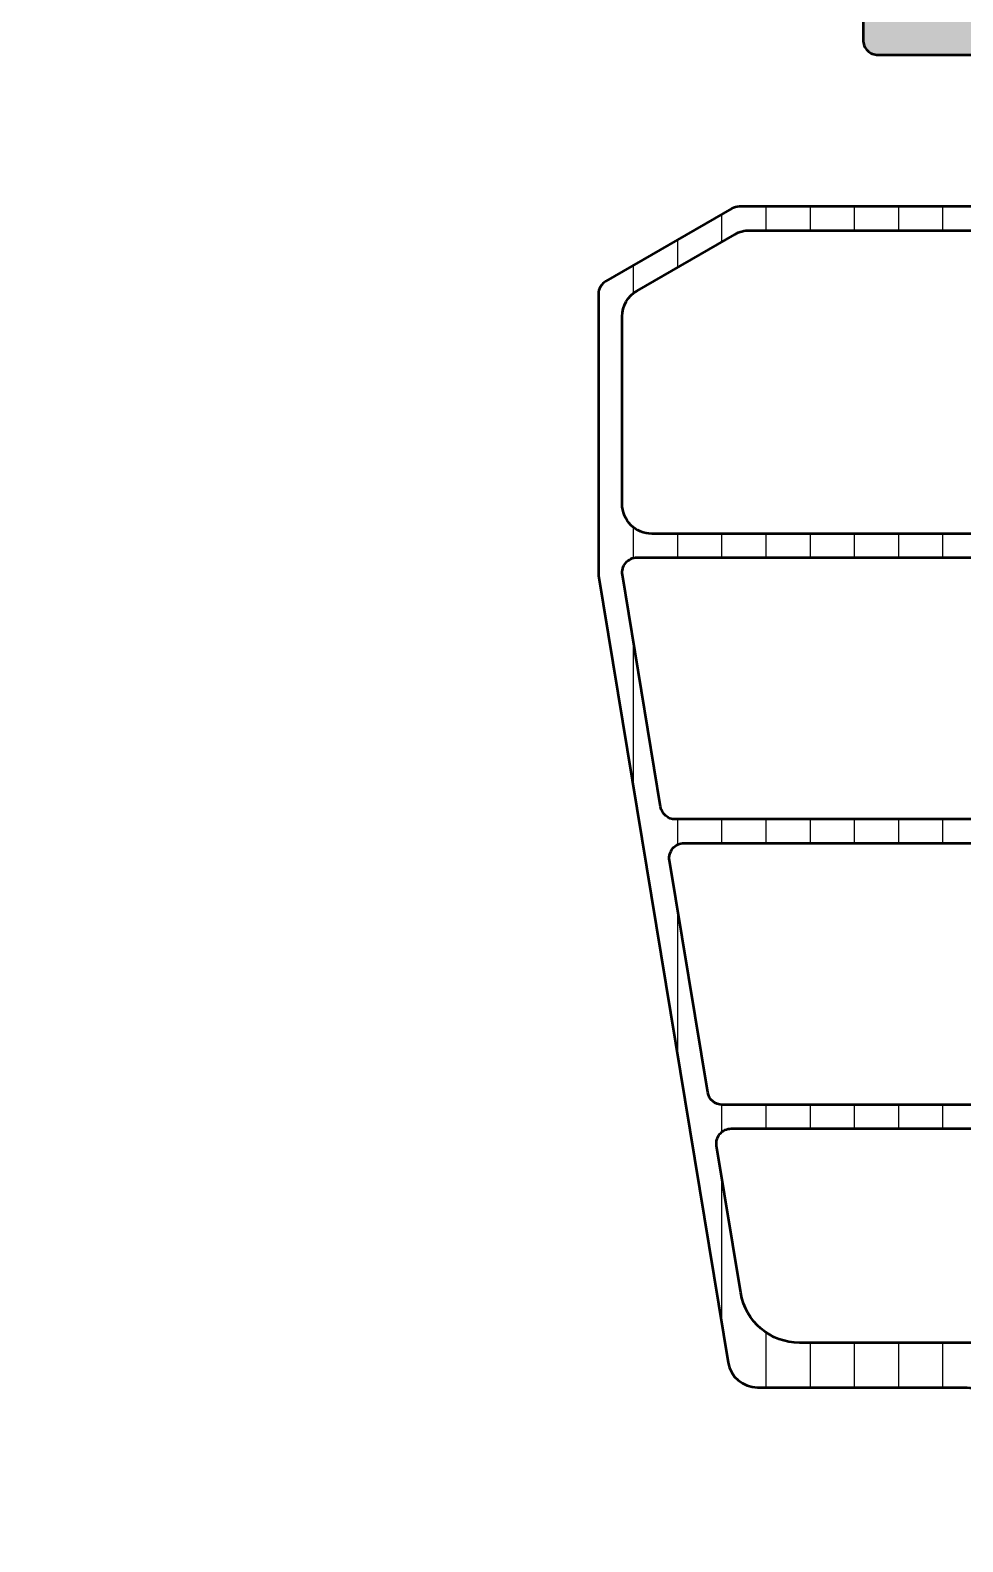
# Model space of a CAD drawing. Extents: x -50 to 15, y 0 to 92.5.
# Drawn here: x -50 to -18.7, y 10 to 60.8 of the extents above; entities that cross this region are included whole.
import ezdxf

# ---------------------------------------------------------------- set-up
doc = ezdxf.new("R2010")
doc.units = 0
for name, color, linetype, lineweight in [('0S-Alu contour', 7, 'Continuous', 50), ('0S-Alu hatch', 252, 'Continuous', 25), ('0S-Plastic contour', 254, 'Continuous', 50), ('0S-Plastic hatch', 253, 'Continuous', 25)]:
    doc.layers.add(name, color=color, linetype=linetype, lineweight=lineweight)

# ---------------------------------------------------------------- blocks, each defined once
blk = doc.blocks.new('462530__ED7B47BF_6D22_48BA_8745_56C7A79789F0_')
at = {"layer": '0S-Alu hatch'}
h = blk.add_hatch(color=256, dxfattribs=at)
edge = h.paths.add_edge_path()
edge.add_line((8.699999999999974, 72.99999999999945), (8.699999999999967, 73.49999999999945))
edge.add_line((8.699999999999967, 73.49999999999945), (7.699999999999967, 73.49999999999945))
edge.add_line((7.699999999999967, 73.49999999999945), (7.699999999999967, 74.99999999999946))
edge.add_ellipse((8.699999999999969, 74.99999999999946), major_axis=(-1.000000000000001, 0), ratio=1, start_angle=269.9999999999997, end_angle=360, ccw=False)
edge.add_line((8.699999999999974, 75.99999999999946), (12.69999999999995, 75.99999999999946))
edge.add_ellipse((12.69999999999994, 74.99999999999943), major_axis=(-1.000000000000028, 0), ratio=1, start_angle=180, end_angle=269.99999999999955, ccw=False)
edge.add_line((13.69999999999996, 74.99999999999945), (13.69999999999998, 73.49999999999943))
edge.add_line((13.69999999999998, 73.49999999999943), (12.69999999999997, 73.49999999999945))
edge.add_line((12.69999999999997, 73.49999999999945), (12.69999999999995, 72.99999999999949))
edge.add_arc((13.20000000000002, 72.9999999999995), 0.500000000000071, 180, 269.9999999999951)
edge.add_line((13.19999999999998, 72.49999999999943), (14.5000000000002, 72.49999999999945))
edge.add_arc((14.50000000000014, 72.99999999999943), 0.4999999999999858, 270.0000000000065, 360)
edge.add_line((15.00000000000013, 72.99999999999943), (15.00000000000013, 90.9999999999992))
edge.add_arc((13.49999999999928, 90.99999999999928), 1.500000000000859, 0, 89.99999999999973)
edge.add_line((13.49999999999929, 92.50000000000014), (-48.49999999999988, 92.49999999999925))
edge.add_arc((-48.49999999999987, 90.99999999999925), 1.5, 90.00000000000081, 180)
edge.add_line((-49.99999999999986, 90.99999999999926), (-49.99999999999988, 88.00000000000006))
edge.add_line((-49.99999999999988, 88.00000000000006), (-47.9999999999999, 87.99999999999959))
edge.add_arc((-48.0000000000002, 88.49999999999991), 0.5000000000003268, 270.0000000000334, 360)
edge.add_line((-47.49999999999987, 88.49999999999991), (-47.49999999999988, 89.00000000000007))
edge.add_line((-47.49999999999988, 89.00000000000007), (-48.49999999999988, 89.00000000000007))
edge.add_line((-48.49999999999988, 89.00000000000007), (-48.49999999999942, 89.99999999999972))
edge.add_ellipse((-47.4999999999992, 89.99999999999991), major_axis=(-1.000000000000213, 0), ratio=1, start_angle=270.0000000000057, end_angle=360, ccw=False)
edge.add_line((-47.49999999999931, 91.00000000000011), (-43.49999999999975, 91.00000000000006))
edge.add_ellipse((-43.49999999999984, 90.0000000000001), major_axis=(-0.9999999999999715, 0), ratio=1, start_angle=180, end_angle=269.9999999999947, ccw=False)
edge.add_line((-42.49999999999987, 90.00000000000011), (-42.49999999999988, 89.00000000000007))
edge.add_line((-42.49999999999988, 89.00000000000007), (-43.49999999999988, 89.00000000000007))
edge.add_line((-43.49999999999988, 89.00000000000007), (-43.49999999999988, 88.49999999999979))
edge.add_arc((-42.99999999999974, 88.49999999999967), 0.5000000000001421, 180, 269.9999999999846)
edge.add_line((-42.99999999999987, 87.99999999999952), (-40.19999999999969, 88.00000000000011))
edge.add_arc((-40.1999999999998, 88.50000000000013), 0.5000000000000142, 270.0000000000122, 450.0000000000122)
edge.add_line((-40.1999999999999, 89.00000000000014), (-40.4999999999999, 88.99999999999966))
edge.add_ellipse((-40.49999999999967, 89.49999999999986), major_axis=(-0.5000000000002132, 0), ratio=1, start_angle=0, end_angle=89.99999999997402, ccw=False)
edge.add_line((-40.99999999999988, 89.49999999999986), (-40.99999999999988, 89.99999999999969))
edge.add_ellipse((-40.49999999999968, 89.9999999999994), major_axis=(-0.500000000000199, 0), ratio=1, start_angle=269.99999999997067, end_angle=360, ccw=False)
edge.add_line((-40.49999999999942, 90.49999999999959), (-21.19999999999973, 90.50000000000014))
edge.add_ellipse((-21.20000000000001, 89.99999999999982), major_axis=(-0.5000000000003268, 0), ratio=1, start_angle=180, end_angle=269.99999999996703, ccw=False)
edge.add_line((-20.69999999999969, 89.99999999999984), (-20.6999999999997, 89.49999999999957))
edge.add_ellipse((-21.19999999999953, 89.49999999999989), major_axis=(-0.4999999999998331, 0), ratio=1, start_angle=89.9999999999772, end_angle=180, ccw=False)
edge.add_line((-21.19999999999973, 89.00000000000006), (-21.49999999999939, 89.00000000000016))
edge.add_arc((-21.49999999999941, 88.50000000000013), 0.5000000000000142, 89.99999999999756, 180)
edge.add_line((-21.99999999999943, 88.50000000000013), (-21.99999999999988, 84.00000000000009))
edge.add_arc((-21.49999999999979, 84.00000000000016), 0.5000000000000853, 180, 270.0000000000049)
edge.add_line((-21.49999999999975, 83.50000000000006), (-20.6999999999997, 83.50000000000006))
edge.add_arc((-20.69999999999946, 83.99999999999982), 0.4999999999997727, 269.9999999999727, 360)
edge.add_line((-20.19999999999969, 83.99999999999982), (-20.1999999999997, 86.00000000000006))
edge.add_ellipse((-19.69999999999969, 86.00000000000006), major_axis=(-0.5000000000000036, 0), ratio=1, start_angle=270, end_angle=360, ccw=False)
edge.add_line((-19.69999999999969, 86.50000000000007), (-19.19999999999969, 86.50000000000007))
edge.add_arc((-19.19999999999979, 87.00000000000016), 0.5000000000000853, 270.0000000000106, 360)
edge.add_line((-18.6999999999997, 87.00000000000016), (-18.6999999999997, 90.00000000000018))
edge.add_ellipse((-18.19999999999978, 90.00000000000009), major_axis=(-0.4999999999999112, 0), ratio=1, start_angle=269.9999999999902, end_angle=360, ccw=False)
edge.add_line((-18.1999999999997, 90.5), (-14.69999999999965, 90.50000000000014))
edge.add_ellipse((-14.69999999999966, 89.00000000000018), major_axis=(-1.499999999999957, 0), ratio=1, start_angle=180, end_angle=269.99999999999955, ccw=False)
edge.add_line((-13.1999999999997, 89.00000000000018), (-13.1999999999997, 84.19999999999987))
edge.add_ellipse((-13.69999999999974, 84.19999999999985), major_axis=(-0.5000000000000444, 0), ratio=1, start_angle=90.00000000000591, end_angle=180, ccw=False)
edge.add_line((-13.69999999999969, 83.6999999999998), (-16.20000000000041, 83.6999999999998))
edge.add_arc((-16.20000000000014, 83.19999999999993), 0.4999999999998864, 90.00000000003176, 180)
edge.add_line((-16.70000000000002, 83.19999999999993), (-16.70000000000014, 82.7071067811868))
edge.add_arc((-16.20000000000013, 82.70710678118662), 0.5000000000000071, 180, 224.9999999999971)
edge.add_line((-16.55355339059343, 82.35355339059338), (-16.19999999999971, 81.99999999999962))
edge.add_line((-16.19999999999971, 81.99999999999962), (-15.70000000000015, 81.9999999999996))
edge.add_line((-15.70000000000015, 81.9999999999996), (-15.70000000000015, 82.69999999999972))
edge.add_line((-15.70000000000015, 82.69999999999972), (-13.69999999999967, 82.69999999999972))
edge.add_ellipse((-13.69999999999963, 82.19999999999965), major_axis=(-0.5000000000000853, 0), ratio=1, start_angle=180, end_angle=270.00000000000364, ccw=False)
edge.add_line((-13.19999999999955, 82.19999999999965), (-13.1999999999997, 66.79999999999987))
edge.add_ellipse((-13.6999999999997, 66.79999999999978), major_axis=(-0.5000000000000054, 0), ratio=1, start_angle=90.00000000000313, end_angle=180, ccw=False)
edge.add_line((-13.69999999999967, 66.29999999999978), (-15.70000000000015, 66.2999999999998))
edge.add_line((-15.70000000000015, 66.2999999999998), (-15.70000000000015, 66.9999999999999))
edge.add_line((-15.70000000000015, 66.9999999999999), (-16.19999999999955, 66.9999999999999))
edge.add_line((-16.19999999999955, 66.9999999999999), (-16.55355339059257, 66.6312225159094))
edge.add_arc((-16.19999999999859, 66.27766912531465), 0.5000000000015516, 134.9999999999372, 180)
edge.add_line((-16.70000000000015, 66.27766912531465), (-16.70000000000015, 65.79999999999974))
edge.add_arc((-16.20000000000001, 65.79999999999987), 0.500000000000135, 180, 269.9999999999846)
edge.add_line((-16.20000000000014, 65.29999999999971), (-13.69999999999967, 65.29999999999971))
edge.add_ellipse((-13.69999999999971, 64.79999999999971), major_axis=(-0.5, 0), ratio=1, start_angle=180, end_angle=269.99999999999613, ccw=False)
edge.add_line((-13.19999999999971, 64.79999999999971), (-13.1999999999997, 62.50000000000032))
edge.add_ellipse((-13.69999999999968, 62.50000000000033), major_axis=(-0.4999999999999876, 0), ratio=1, start_angle=90.00000000000512, end_angle=180, ccw=False)
edge.add_line((-13.69999999999964, 62.00000000000034), (-18.19999999999972, 62))
edge.add_line((-18.19999999999972, 62), (-18.69999999999976, 62.50000000000004))
edge.add_line((-18.69999999999976, 62.50000000000004), (-19.6999999999997, 62.50000000000004))
edge.add_ellipse((-19.6999999999997, 63.00000000000004), major_axis=(-0.4999999999999929, 0), ratio=1, start_angle=0, end_angle=90.0000000000004, ccw=False)
edge.add_line((-20.1999999999997, 63.00000000000004), (-20.19999999999969, 64.99999999999959))
edge.add_arc((-20.69999999999989, 64.99999999999987), 0.5000000000001918, 0, 89.99999999998005)
edge.add_line((-20.69999999999971, 65.50000000000006), (-21.49999999999941, 65.50000000000014))
edge.add_arc((-21.49999999999971, 64.99999999999996), 0.5000000000001706, 89.9999999999654, 180)
edge.add_line((-21.99999999999988, 64.99999999999996), (-21.99999999999988, 60.50000000000013))
edge.add_arc((-21.49999999999988, 60.50000000000013), 0.5, 180, 270.0000000000017)
edge.add_line((-21.49999999999987, 60.00000000000013), (-17.99999999999988, 60.00000000000025))
edge.add_ellipse((-18.07883644654296, 59.7324794080071), major_axis=(-0.2788950563274717, 0), ratio=1, start_angle=178.8354106259059, end_angle=253.58012358050252, ccw=False)
edge.add_line((-17.79999899999988, 59.72681100000875), (-17.79999899999988, 59.27321700000875))
edge.add_ellipse((-18.07886709564304, 59.26755634053169), major_axis=(-0.2789255417371436, 0), ratio=1, start_angle=106.4245945553528, end_angle=181.1628700728881, ccw=False)
edge.add_line((-17.99999999999988, 59.00001300000876), (-17.99999999999988, 57.12000200000026))
edge.add_arc((-17.69999999999987, 57.12000200000026), 0.3000000000000043, 180, 270.0000000000013)
edge.add_line((-17.69999999999987, 56.82000200000025), (-16.72002568095709, 56.82000200000024))
edge.add_arc((-16.72002568095711, 57.12000200000024), 0.3000000000000114, 270.0000000000027, 360)
edge.add_line((-16.42002568095709, 57.12000200000024), (-16.42002568095709, 59.88000000000024))
edge.add_ellipse((-16.30002568095707, 59.88000000000023), major_axis=(-0.1200000000000187, 0), ratio=1, start_angle=270.0000000000102, end_angle=360, ccw=False)
edge.add_line((-16.3000256809571, 60.00000000000024), (-11.99999999999985, 60.00000000000011))
edge.add_ellipse((-11.99999999999973, 59.50000000000025), major_axis=(-0.499999999999865, 0), ratio=1, start_angle=180, end_angle=270.00000000001364, ccw=False)
edge.add_line((-11.49999999999986, 59.50000000000024), (-11.49999999999986, 58.80000000000014))
edge.add_line((-11.49999999999986, 58.80000000000014), (-12.88149545762176, 56.40717967697314))
edge.add_arc((-12.76188021535119, 56.33811978464874), 0.1381197846483484, 149.9999999998907, 273.7233749421669)
edge.add_arc((-13.07760790739072, 61.18973758213731), 5.000000000000063, 273.7233749421716, 305.6276587366736)
edge.add_ellipse((-8.999999999999892, 55.50000000000081), major_axis=(-1.999999999999417, 0), ratio=1, start_angle=234.3723412633264, end_angle=305.62765873667286, ccw=False)
edge.add_arc((-4.92239209260915, 61.18973758213721), 4.999999999999933, 234.3723412633268, 266.2766250578321)
edge.add_arc((-5.238119784648354, 56.33811978464887), 0.1381197846484526, 266.2766250578356, 389.9999999999694)
edge.add_line((-5.118504542377522, 56.40717967697303), (-6.499999999999864, 58.80000000000016))
edge.add_line((-6.499999999999864, 58.80000000000016), (-6.499999999999864, 59.50000000000027))
edge.add_ellipse((-5.999999999999919, 59.5000000000002), major_axis=(-0.4999999999999459, 0), ratio=1, start_angle=269.999999999993, end_angle=360, ccw=False)
edge.add_line((-5.999999999999857, 60.00000000000014), (-1.699974319042524, 60.00000000000013))
edge.add_ellipse((-1.699974319042516, 59.88000000000025), major_axis=(-0.1199999999998766, 0), ratio=1, start_angle=180, end_angle=270.0000000000042, ccw=False)
edge.add_line((-1.579974319042641, 59.88000000000025), (-1.579974319042641, 57.12000200000024))
edge.add_arc((-1.279974319042636, 57.12000200000026), 0.3000000000000114, 180, 270)
edge.add_line((-1.279974319042636, 56.82000200000024), (-0.2999999999998621, 56.82000200000024))
edge.add_arc((-0.2999999999998692, 57.12000200000024), 0.3000000000000043, 270.0000000000013, 360)
edge.add_line((1.35e-13, 57.12000200000024), (1.35e-13, 59.00001300000877))
edge.add_ellipse((0.078867095643319, 59.2675563405317), major_axis=(-0.2789255417371554, 0), ratio=1, start_angle=-1.1628700728853119, end_angle=73.57540544464217, ccw=False)
edge.add_line((-0.2000009999998582, 59.27321700000875), (-0.2000009999998724, 59.72681100000876))
edge.add_ellipse((0.078836446543172, 59.73247940800712), major_axis=(-0.2788950563274311, 0), ratio=1, start_angle=-73.58012358050792, end_angle=1.1645893740940778, ccw=False)
edge.add_line((1.279e-13, 60.00000000000024), (1.492e-13, 75.49999999999943))
edge.add_ellipse((0.5000000000001594, 75.49999999999943), major_axis=(-0.5000000000000102, 0), ratio=1, start_angle=269.99999999999955, end_angle=360, ccw=False)
edge.add_line((0.5000000000001635, 75.99999999999945), (5.900000000000275, 75.99999999999946))
edge.add_ellipse((5.900000000000138, 75.49999999999935), major_axis=(-0.5000000000001137, 0), ratio=1, start_angle=180, end_angle=269.99999999998425, ccw=False)
edge.add_line((6.400000000000254, 75.49999999999935), (6.399999999999764, 72.99999999999943))
edge.add_arc((6.899999999999778, 72.99999999999946), 0.5000000000000142, 180, 270.0000000000049)
edge.add_line((6.89999999999982, 72.49999999999945), (8.199999999999982, 72.49999999999943))
edge.add_arc((8.199999999999967, 72.99999999999943), 0.5, 270.0000000000017, 360)
edge = h.paths.add_edge_path()
edge.add_line((7.700000000000315, 78.19999999999928), (-1.199999999999675, 78.19999999999938))
edge.add_arc((-1.19999999999969, 77.19999999999936), 1, 89.9999999999992, 180)
edge.add_line((-2.19999999999969, 77.19999999999936), (-2.200000000001473, 62.5000000000003))
edge.add_ellipse((-2.70000000000148, 62.50000000000037), major_axis=(-0.5000000000000071, 0), ratio=1, start_angle=89.9999999999992, end_angle=180, ccw=False)
edge.add_line((-2.700000000001487, 62.00000000000036), (-10.49999999999971, 62.00000000000035))
edge.add_ellipse((-10.49999999999971, 62.50000000000027), major_axis=(-0.4999999999999077, 0), ratio=1, start_angle=0, end_angle=90, ccw=False)
edge.add_line((-10.99999999999962, 62.50000000000027), (-10.99999999999962, 89.79999999999986))
edge.add_ellipse((-10.49999999999962, 89.79999999999973), major_axis=(-0.5, 0), ratio=1, start_angle=270, end_angle=360, ccw=False)
edge.add_line((-10.49999999999962, 90.29999999999971), (7.700000000000343, 90.29999999999929))
edge.add_ellipse((7.700000000000287, 89.79999999999924), major_axis=(-0.5000000000000498, 0), ratio=1, start_angle=180, end_angle=269.9999999999935, ccw=False)
edge.add_line((8.200000000000337, 89.79999999999924), (8.200000000000315, 78.69999999999926))
edge.add_ellipse((7.700000000000322, 78.69999999999926), major_axis=(-0.5, 0), ratio=1, start_angle=89.9999999999992, end_angle=180, ccw=False)
at = {"layer": '0S-Alu contour', "color": 7}
for points in [[(13.49999999999929, 92.50000000000014), (-48.49999999999988, 92.49999999999925)], [(-49.99999999999986, 90.99999999999926), (-49.99999999999988, 88.00000000000006), (-47.9999999999999, 87.99999999999959)], [(-47.49999999999931, 91.00000000000011), (-43.49999999999975, 91.00000000000006)], [(15.00000000000013, 72.99999999999943), (15.00000000000013, 90.9999999999992)], [(-40.49999999999942, 90.49999999999959), (-21.19999999999973, 90.50000000000014)], [(-18.1999999999997, 90.5), (-14.69999999999965, 90.50000000000014)], [(-47.49999999999987, 88.49999999999991), (-47.49999999999988, 89.00000000000007), (-48.49999999999988, 89.00000000000007), (-48.49999999999942, 89.99999999999972)], [(-42.49999999999987, 90.00000000000011), (-42.49999999999988, 89.00000000000007), (-43.49999999999988, 89.00000000000007), (-43.49999999999988, 88.49999999999979)], [(-40.99999999999988, 89.49999999999986), (-40.99999999999988, 89.99999999999969)], [(-20.69999999999969, 89.99999999999984), (-20.6999999999997, 89.49999999999957)], [(-18.6999999999997, 87.00000000000016), (-18.6999999999997, 90.00000000000018)], [(-10.49999999999962, 90.29999999999971), (7.700000000000343, 90.29999999999929)], [(-10.99999999999962, 62.50000000000027), (-10.99999999999962, 89.79999999999986)], [(8.200000000000337, 89.79999999999924), (8.200000000000315, 78.69999999999926)], [(-40.1999999999999, 89.00000000000014), (-40.4999999999999, 88.99999999999966)], [(-21.19999999999973, 89.00000000000006), (-21.49999999999939, 89.00000000000016)], [(-13.1999999999997, 89.00000000000018), (-13.1999999999997, 84.19999999999987)], [(-21.99999999999943, 88.50000000000013), (-21.99999999999988, 84.00000000000009)], [(-42.99999999999987, 87.99999999999952), (-40.19999999999969, 88.00000000000011)], [(-19.69999999999969, 86.50000000000007), (-19.19999999999969, 86.50000000000007)], [(-20.19999999999969, 83.99999999999982), (-20.1999999999997, 86.00000000000006)], [(-21.49999999999975, 83.50000000000006), (-20.6999999999997, 83.50000000000006)], [(-13.69999999999969, 83.6999999999998), (-16.20000000000041, 83.6999999999998)], [(-16.70000000000002, 83.19999999999993), (-16.70000000000014, 82.7071067811868)], [(-16.55355339059343, 82.35355339059338), (-16.19999999999971, 81.99999999999962), (-15.70000000000015, 81.9999999999996), (-15.70000000000015, 82.69999999999972), (-13.69999999999967, 82.69999999999972)], [(-13.19999999999955, 82.19999999999965), (-13.1999999999997, 66.79999999999987)], [(7.700000000000315, 78.19999999999928), (-1.199999999999675, 78.19999999999938)], [(-2.19999999999969, 77.19999999999936), (-2.200000000001473, 62.5000000000003)], [(0.5000000000001635, 75.99999999999945), (5.900000000000275, 75.99999999999946)], [(8.699999999999974, 75.99999999999946), (12.69999999999995, 75.99999999999946)], [(1.279e-13, 60.00000000000024), (1.492e-13, 75.49999999999943)], [(6.400000000000254, 75.49999999999935), (6.399999999999764, 72.99999999999943)], [(8.699999999999974, 72.99999999999945), (8.699999999999967, 73.49999999999945), (7.699999999999967, 73.49999999999945), (7.699999999999967, 74.99999999999946)], [(13.69999999999996, 74.99999999999945), (13.69999999999998, 73.49999999999943), (12.69999999999997, 73.49999999999945), (12.69999999999995, 72.99999999999949)], [(6.89999999999982, 72.49999999999945), (8.199999999999982, 72.49999999999943)], [(13.19999999999998, 72.49999999999943), (14.5000000000002, 72.49999999999945)], [(-13.69999999999967, 66.29999999999978), (-15.70000000000015, 66.2999999999998), (-15.70000000000015, 66.9999999999999), (-16.19999999999955, 66.9999999999999), (-16.55355339059257, 66.6312225159094)], [(-16.70000000000015, 66.27766912531465), (-16.70000000000015, 65.79999999999974)], [(-20.69999999999971, 65.50000000000006), (-21.49999999999941, 65.50000000000014)], [(-16.20000000000014, 65.29999999999971), (-13.69999999999967, 65.29999999999971)], [(-21.99999999999988, 64.99999999999996), (-21.99999999999988, 60.50000000000013)], [(-20.1999999999997, 63.00000000000004), (-20.19999999999969, 64.99999999999959)], [(-13.19999999999971, 64.79999999999971), (-13.1999999999997, 62.50000000000032)], [(-13.69999999999964, 62.00000000000034), (-18.19999999999972, 62), (-18.69999999999976, 62.50000000000004), (-19.6999999999997, 62.50000000000004)], [(-2.700000000001487, 62.00000000000036), (-10.49999999999971, 62.00000000000035)], [(-21.49999999999987, 60.00000000000013), (-17.99999999999988, 60.00000000000025)], [(-16.3000256809571, 60.00000000000024), (-11.99999999999985, 60.00000000000011)], [(-5.999999999999857, 60.00000000000014), (-1.699974319042524, 60.00000000000013)], [(-17.79999899999988, 59.72681100000875), (-17.79999899999988, 59.27321700000875)], [(-16.42002568095709, 57.12000200000024), (-16.42002568095709, 59.88000000000024)], [(-11.49999999999986, 59.50000000000024), (-11.49999999999986, 58.80000000000014), (-12.88149545762176, 56.40717967697314)], [(-5.118504542377522, 56.40717967697303), (-6.499999999999864, 58.80000000000016), (-6.499999999999864, 59.50000000000027)], [(-1.579974319042641, 59.88000000000025), (-1.579974319042641, 57.12000200000024)], [(-0.2000009999998582, 59.27321700000875), (-0.2000009999998724, 59.72681100000876)], [(-17.99999999999988, 59.00001300000876), (-17.99999999999988, 57.12000200000026)], [(1.35e-13, 57.12000200000024), (1.35e-13, 59.00001300000877)], [(-17.69999999999987, 56.82000200000025), (-16.72002568095709, 56.82000200000024)], [(-1.279974319042636, 56.82000200000024), (-0.2999999999998621, 56.82000200000024)]]:
    blk.add_lwpolyline(points, dxfattribs=at)
for centre, radius, start, end in [((-48.49999999999987, 90.99999999999925), 1.5, 90.00000000000081, 180), ((13.49999999999928, 90.99999999999928), 1.500000000000859, 0, 89.99999999999973), ((-40.1999999999998, 88.50000000000013), 0.5000000000000142, 270.0000000000122, 90.0000000000122), ((-21.49999999999941, 88.50000000000013), 0.5000000000000142, 89.99999999999756, 180), ((-48.0000000000002, 88.49999999999991), 0.5000000000003268, 270.0000000000334, 0), ((-42.99999999999974, 88.49999999999967), 0.5000000000001421, 180, 269.9999999999846), ((-19.19999999999979, 87.00000000000016), 0.5000000000000853, 270.0000000000106, 0), ((-21.49999999999979, 84.00000000000016), 0.5000000000000853, 180, 270.0000000000049), ((-20.69999999999946, 83.99999999999982), 0.4999999999997727, 269.9999999999727, 0), ((-16.20000000000014, 83.19999999999993), 0.4999999999998864, 90.00000000003176, 180), ((-16.20000000000013, 82.70710678118662), 0.5000000000000071, 180, 224.9999999999971), ((-1.19999999999969, 77.19999999999936), 1, 89.9999999999992, 180), ((6.899999999999778, 72.99999999999946), 0.5000000000000142, 180, 270.0000000000049), ((8.199999999999967, 72.99999999999943), 0.5, 270.0000000000017, 0), ((13.20000000000002, 72.9999999999995), 0.500000000000071, 180, 269.9999999999951), ((14.50000000000014, 72.99999999999943), 0.4999999999999858, 270.0000000000065, 0), ((-16.19999999999859, 66.27766912531465), 0.5000000000015516, 134.9999999999372, 180), ((-16.20000000000001, 65.79999999999987), 0.500000000000135, 180, 269.9999999999846), ((-21.49999999999971, 64.99999999999996), 0.5000000000001706, 89.9999999999654, 180), ((-20.69999999999989, 64.99999999999987), 0.5000000000001918, 0, 89.99999999998005), ((-21.49999999999988, 60.50000000000013), 0.5, 180, 270.0000000000017), ((-17.69999999999987, 57.12000200000026), 0.3000000000000043, 180, 270.0000000000013), ((-16.72002568095711, 57.12000200000024), 0.3000000000000114, 270.0000000000027, 0), ((-13.07760790739072, 61.18973758213731), 5.000000000000063, 273.7233749421716, 305.6276587366736), ((-4.92239209260915, 61.18973758213721), 4.999999999999933, 234.3723412633268, 266.2766250578321), ((-1.279974319042636, 57.12000200000026), 0.3000000000000114, 180, 270), ((-0.2999999999998692, 57.12000200000024), 0.3000000000000043, 270.0000000000013, 0), ((-12.76188021535119, 56.33811978464874), 0.1381197846483484, 149.9999999998907, 273.7233749421669), ((-5.238119784648354, 56.33811978464887), 0.1381197846484526, 266.2766250578356, 29.99999999996946)]:
    blk.add_arc(centre, radius, start, end, dxfattribs=at)
at = {"layer": '0S-Alu contour', "color": 7, "extrusion": (0, 0, -1)}
for centre, radius, start, end in [((47.4999999999992, 89.99999999999991), 1.000000000000213, 0, 89.99999999999429), ((43.49999999999984, 90.0000000000001), 0.9999999999999715, 90.00000000000529, 180), ((40.49999999999968, 89.9999999999994), 0.500000000000199, 0, 90.00000000002932), ((21.20000000000001, 89.99999999999982), 0.5000000000003268, 90.00000000003295, 180), ((18.19999999999978, 90.00000000000009), 0.4999999999999112, 0, 90.00000000000978), ((14.69999999999966, 89.00000000000018), 1.499999999999957, 90.00000000000047, 180), ((10.49999999999962, 89.79999999999973), 0.5, 0, 90), ((-7.700000000000287, 89.79999999999924), 0.5000000000000498, 90.00000000000651, 180), ((40.49999999999967, 89.49999999999986), 0.5000000000002132, 270.000000000026, 0), ((21.19999999999953, 89.49999999999989), 0.4999999999998331, 180, 270.0000000000228), ((19.69999999999969, 86.00000000000006), 0.5000000000000036, 0, 90), ((13.69999999999974, 84.19999999999985), 0.5000000000000444, 180, 269.9999999999941), ((13.69999999999963, 82.19999999999965), 0.5000000000000853, 89.99999999999633, 180), ((-7.700000000000322, 78.69999999999926), 0.5, 180, 270.0000000000008), ((-0.5000000000001594, 75.49999999999943), 0.5000000000000102, 0, 90.00000000000045), ((-5.900000000000138, 75.49999999999935), 0.5000000000001137, 90.00000000001575, 180), ((-8.699999999999969, 74.99999999999946), 1.000000000000001, 0, 90.0000000000003), ((-12.69999999999994, 74.99999999999943), 1.000000000000028, 90.00000000000048, 180), ((13.6999999999997, 66.79999999999978), 0.5000000000000054, 180, 269.9999999999969), ((13.69999999999971, 64.79999999999971), 0.5, 90.0000000000039, 180), ((19.6999999999997, 63.00000000000004), 0.4999999999999929, 269.9999999999996, 0), ((13.69999999999968, 62.50000000000033), 0.4999999999999876, 180, 269.9999999999949), ((10.49999999999971, 62.50000000000027), 0.4999999999999077, 270, 0), ((2.70000000000148, 62.50000000000037), 0.5000000000000071, 180, 270.0000000000008), ((18.07883644654296, 59.7324794080071), 0.2788950563274717, 106.4198764194975, 181.1645893740941), ((16.30002568095707, 59.88000000000023), 0.1200000000000188, 0, 89.99999999998983), ((11.99999999999973, 59.50000000000025), 0.499999999999865, 89.99999999998634, 180), ((5.999999999999919, 59.5000000000002), 0.4999999999999459, 0, 90.000000000007), ((1.699974319042516, 59.88000000000025), 0.1199999999998766, 89.99999999999577, 180), ((-0.078836446543172, 59.73247940800712), 0.2788950563274311, 358.8354106259059, 73.58012358050792), ((18.07886709564304, 59.26755634053169), 0.2789255417371436, 178.8371299271119, 253.5754054446472), ((-0.078867095643319, 59.2675563405317), 0.2789255417371554, 286.4245945553579, 1.162870072885284), ((8.999999999999892, 55.50000000000081), 1.999999999999417, 54.37234126332715, 125.6276587366736)]:
    blk.add_arc(centre, radius, start, end, dxfattribs=at)
blk = doc.blocks.new('284663__A05B389F_7696_44B2_9017_1F23F177BD7A___A70B73C1_8EAF_4BF3_84F8_CD758D2BFFC4_')
at = {"layer": '0S-Plastic hatch'}
h = blk.add_hatch(dxfattribs=at)
h.set_pattern_fill('ANSI31', color=256, scale=0.4680000000000001, angle=45, style=0)
h.set_pattern_definition([(90, (0, 0), (-1.4859, 0), [])])
edge = h.paths.add_edge_path()
edge.add_line((-18.30000000000016, 54.89999999999992), (-26.16602540378466, 54.89999999999991))
edge.add_arc((-26.166025403785, 54.40000000000011), 0.4999999999997869, 89.99999999996092, 119.9999999999614)
edge.add_line((-26.4160254037846, 54.83301270189232), (-30.64999999999999, 52.38852632902506))
edge.add_arc((-30.40000000000001, 51.95551362713281), 0.5000000000000119, 119.9999999999964, 180)
edge.add_line((-30.90000000000002, 51.95551362713281), (-30.90000000000002, 42.50000000000006))
edge.add_line((-30.90000000000002, 42.50000000000006), (-26.53802629928934, 16.03735954902173))
edge.add_arc((-25.55134089668851, 16.19999999999989), 0.9999999999999674, 189.3601908019133, 270.0000000000022)
edge.add_line((-25.55134089668847, 15.19999999999992), (-18.49999999999996, 15.19999999999952))
edge.add_ellipse((-18.49999999999999, 14.69999999999952), major_axis=(-0.5, 0), ratio=1, start_angle=180, end_angle=269.99999999999676, ccw=False)
edge.add_line((-17.99999999999999, 14.69999999999952), (-18.00000000000034, 13.70999432108407))
edge.add_arc((-17.50000267890922, 13.7099943210839), 0.4999973210911151, 180, 270.0003069820262)
edge.add_line((-17.50000000000003, 13.20999699999996), (-16.68966866666669, 13.20999699999996))
edge.add_ellipse((-16.68966866666669, 12.90999699999996), major_axis=(-0.2999999999999954, 0), ratio=1, start_angle=180, end_angle=270.00000000000136, ccw=False)
edge.add_line((-16.38966866666669, 12.90999699999996), (-16.39000061706371, 10.50999861706364))
edge.add_arc((-15.8900046396251, 10.50999597743857), 0.4999959774455833, 179.9996975182267, 270.0003024811859)
edge.add_line((-15.89000200000002, 10.00999999999996), (-12.41346050190056, 10.00999999999996))
edge.add_arc((-12.5557711508919, 10.99981807472281), 0.9999960709244723, 278.181608051899, 392.7270160998403)
edge.add_line((-11.71451850190055, 11.54045299999995), (-13.03303535120482, 13.82419148666038))
edge.add_ellipse((-12.60002263447439, 14.07419146095995), major_axis=(-0.5000000000000493, 0), ratio=1, start_angle=-0.005743823234126921, end_angle=29.999996599342808, ccw=False)
edge.add_line((-13.10002263196199, 14.0742415852734), (-13.0999813999081, 14.48553952193782))
edge.add_arc((-14.09998139493244, 14.48563977055342), 1.000000000049231, 359.9942561774004, 392.8769623310676)
edge.add_ellipse((-9.903592305206752, 17.19801278285536), major_axis=(-3.99666376192562, 0), ratio=1, start_angle=0, end_angle=32.87696233020711, ccw=False)
edge.add_line((-13.90025606713237, 17.19801278285534), (-13.9002560671323, 22.1024347076959))
edge.add_arc((-13.90025606713235, 22.6024347076959), 0.5, 270.0000000000065, 450.0000000000065)
edge.add_line((-13.90025606713241, 23.1024347076959), (-13.90025606713214, 34.02662736775299))
edge.add_arc((-13.90025606713235, 34.52662736775299), 0.5, 270.0000000000244, 450.0000000000244)
edge.add_line((-13.90025606713257, 35.02662736775299), (-13.90025606713199, 46.41843500766706))
edge.add_arc((-13.90025606713235, 46.91843500766706), 0.5, 270.0000000000423, 450.0000000000423)
edge.add_line((-13.90025606713273, 47.41843500766706), (-13.9002560671319, 52.70159370580744))
edge.add_ellipse((-9.903592306233213, 52.70159368955901), major_axis=(-3.996663760898689, 0), ratio=1, start_angle=327.1289949727639, end_angle=360, ccw=False)
edge.add_arc((-14.10026340410501, 55.41353035382055), 1.000000003522369, 327.1289961339606, 359.9988257753346)
edge.add_line((-13.10026340079265, 55.41350985973391), (-13.10025093800125, 55.92406174070546))
edge.add_ellipse((-12.60025275569301, 55.92540995734356), major_axis=(-0.4999999999996466, 0), ratio=1, start_angle=-29.999996599350084, end_angle=0.15449443367919002, ccw=False)
edge.add_line((-13.03326547242306, 56.17540993164298), (-11.71451850190055, 58.45954699999993))
edge.add_arc((-12.55577115089191, 59.00018192527708), 0.9999960709244783, 327.2729839001598, 441.818391948101)
edge.add_line((-12.41346050190056, 59.98999999999994), (-15.89000199999998, 59.98999999999995))
edge.add_arc((-15.89000463962506, 59.49000402256129), 0.4999959774456188, 89.99969751881291, 180.0003024817733)
edge.add_line((-16.39000061706371, 59.4900013829311), (-16.3896686666667, 57.09000299999994))
edge.add_ellipse((-16.68966866666668, 57.09000299999994), major_axis=(-0.2999999999999864, 0), ratio=1, start_angle=90, end_angle=180, ccw=False)
edge.add_line((-16.68966866666668, 56.79000299999995), (-17.50000000000003, 56.79000299999991))
edge.add_arc((-17.50000267890924, 56.29000567891603), 0.4999973210910512, 89.99969301797218, 180)
edge.add_line((-18.00000000000029, 56.29000567891603), (-17.99999999999998, 55.20000000000004))
edge.add_ellipse((-18.3000000000001, 55.20000000000004), major_axis=(-0.300000000000125, 0), ratio=1, start_angle=89.99999999999062, end_angle=180, ccw=False)
edge = h.paths.add_edge_path()
edge.add_ellipse((-16.40025606713242, 53.10000000000062), major_axis=(-1.000000000000056, 0), ratio=1, start_angle=180, end_angle=269.99999999999653, ccw=False)
edge.add_line((-15.40025606713236, 53.10000000000062), (-15.40025606713236, 44.90000000000086))
edge.add_ellipse((-16.40025606713235, 44.90000000000086), major_axis=(-1, 0), ratio=1, start_angle=90, end_angle=180, ccw=False)
edge.add_line((-16.40025606713235, 43.90000000000086), (-29.10000000000029, 43.90000000000086))
edge.add_ellipse((-29.10000000000062, 44.90000000000099), major_axis=(-1.000000000000127, 0), ratio=1, start_angle=0, end_angle=90.0000000000187, ccw=False)
edge.add_line((-30.10000000000074, 44.90000000000099), (-30.10000000000074, 51.20495827718706))
edge.add_ellipse((-29.10000000000027, 51.20495827718684), major_axis=(-1.000000000000477, 0), ratio=1, start_angle=299.9999999999861, end_angle=360, ccw=False)
edge.add_line((-29.60000000000029, 52.07098368097181), (-26.3176914536247, 53.96602540378522))
edge.add_ellipse((-25.81769145362465, 53.09999999999988), major_axis=(-1.00000000000081, 0), ratio=1, start_angle=269.9999999999768, end_angle=299.9999999999766, ccw=False)
edge.add_line((-25.81769145362424, 54.10000000000068), (-16.40025606713235, 54.10000000000068))
edge = h.paths.add_edge_path()
edge.add_ellipse((-16.40025606713275, 42.10000000000085), major_axis=(-0.999999999999943, 0), ratio=1, start_angle=180, end_angle=270.00000000000324, ccw=False)
edge.add_line((-15.40025606713281, 42.10000000000085), (-15.40025606713236, 35.30000000000085))
edge.add_ellipse((-16.40025606713242, 35.30000000000079), major_axis=(-1.000000000000063, 0), ratio=1, start_angle=90.00000000000358, end_angle=180, ccw=False)
edge.add_line((-16.40025606713235, 34.30000000000073), (-28.31322668217892, 34.30000000000062))
edge.add_ellipse((-28.31322668217913, 34.80000000000064), major_axis=(-0.5000000000000246, 0), ratio=1, start_angle=9.360190801916701, end_angle=90.0000000000245, ccw=False)
edge.add_line((-28.80656938347958, 34.71867977451152), (-30.0922836691938, 42.51867977451182))
edge.add_ellipse((-29.5989409678933, 42.60000000000075), major_axis=(-0.5000000000000427, 0), ratio=1, start_angle=-90.0000000000191, end_angle=9.360190801895783, ccw=False)
edge.add_line((-29.59894096789314, 43.10000000000079), (-16.40025606713281, 43.10000000000079))
edge = h.paths.add_edge_path()
edge.add_ellipse((-16.40025606713229, 32.50000000000084), major_axis=(-0.999999999999936, 0), ratio=1, start_angle=180, end_angle=270.00000000000364, ccw=False)
edge.add_line((-15.40025606713236, 32.50000000000084), (-15.40025606713236, 25.70000000000082))
edge.add_ellipse((-16.40025606713237, 25.70000000000083), major_axis=(-1.000000000000014, 0), ratio=1, start_angle=90.00000000000063, end_angle=180, ccw=False)
edge.add_line((-16.40025606713235, 24.70000000000081), (-26.73080909976072, 24.70000000000071))
edge.add_ellipse((-26.73080909976078, 25.20000000000138), major_axis=(-0.5000000000006714, 0), ratio=1, start_angle=9.360190801940917, end_angle=90.00000000000728, ccw=False)
edge.add_line((-27.22415180106183, 25.11867977451196), (-28.5098660867756, 32.91867977451146))
edge.add_ellipse((-28.01652338547528, 33.00000000000064), major_axis=(-0.4999999999999077, 0), ratio=1, start_angle=-89.99999999998732, end_angle=9.360190801927217, ccw=False)
edge.add_line((-28.01652338547539, 33.50000000000055), (-16.40025606713235, 33.50000000000078))
edge = h.paths.add_edge_path()
edge.add_line((-26.4341058030581, 23.90000000000064), (-16.40025606713281, 23.90000000000075))
edge.add_ellipse((-16.40025606713286, 22.9000000000007), major_axis=(-1.000000000000049, 0), ratio=1, start_angle=180, end_angle=269.99999999999716, ccw=False)
edge.add_line((-15.40025606713281, 22.90000000000064), (-15.40025606713236, 17.70000000000083))
edge.add_ellipse((-16.40025606713236, 17.70000000000083), major_axis=(-1, 0), ratio=1, start_angle=90.00000000000023, end_angle=180, ccw=False)
edge.add_line((-16.40025606713235, 16.70000000000081), (-24.13913912611262, 16.7000000000007))
edge.add_ellipse((-24.13913912611248, 18.70000000000039), major_axis=(-1.999999999999688, 0), ratio=1, start_angle=9.360190801910619, end_angle=89.99999999999591, ccw=False)
edge.add_line((-26.11250993131391, 18.37471909804421), (-26.92744850435831, 23.31867977451155))
edge.add_ellipse((-26.43410580305792, 23.40000000000067), major_axis=(-0.4999999999999716, 0), ratio=1, start_angle=-89.9999999999788, end_angle=9.360190801919316, ccw=False)
at = {"layer": '0S-Alu contour', "color": 7}
for points in [[(-29.60000000000029, 52.07098368097181), (-26.3176914536247, 53.96602540378522)], [(-25.81769145362424, 54.10000000000068), (-16.40025606713235, 54.10000000000068)], [(-15.40025606713236, 53.10000000000062), (-15.40025606713236, 44.90000000000086)], [(-30.10000000000074, 44.90000000000099), (-30.10000000000074, 51.20495827718706)], [(-16.40025606713235, 43.90000000000086), (-29.10000000000029, 43.90000000000086)], [(-29.59894096789314, 43.10000000000079), (-16.40025606713281, 43.10000000000079)], [(-28.80656938347958, 34.71867977451152), (-30.0922836691938, 42.51867977451182)], [(-15.40025606713281, 42.10000000000085), (-15.40025606713236, 35.30000000000085)], [(-16.40025606713235, 34.30000000000073), (-28.31322668217892, 34.30000000000062)], [(-28.01652338547539, 33.50000000000055), (-16.40025606713235, 33.50000000000078)], [(-27.22415180106183, 25.11867977451196), (-28.5098660867756, 32.91867977451146)], [(-15.40025606713236, 32.50000000000084), (-15.40025606713236, 25.70000000000082)], [(-16.40025606713235, 24.70000000000081), (-26.73080909976072, 24.70000000000071)], [(-26.4341058030581, 23.90000000000064), (-16.40025606713281, 23.90000000000075)], [(-26.11250993131391, 18.37471909804421), (-26.92744850435831, 23.31867977451155)], [(-15.40025606713281, 22.90000000000064), (-15.40025606713236, 17.70000000000083)], [(-16.40025606713235, 16.70000000000081), (-24.13913912611262, 16.7000000000007)]]:
    blk.add_lwpolyline(points, dxfattribs=at)
at = {"layer": '0S-Alu contour', "color": 7, "extrusion": (0, 0, -1)}
for centre, radius, start, end in [((25.81769145362465, 53.09999999999988), 1.00000000000081, 60.00000000002345, 90.0000000000232), ((16.40025606713242, 53.10000000000062), 1.000000000000056, 90.00000000000345, 180), ((29.10000000000027, 51.20495827718684), 1.000000000000477, 0, 60.00000000001392), ((29.10000000000062, 44.90000000000099), 1.000000000000127, 269.9999999999813, 0), ((16.40025606713235, 44.90000000000086), 1, 180, 270), ((29.5989409678933, 42.60000000000075), 0.5000000000000427, 350.6398091981042, 90.00000000001913), ((16.40025606713275, 42.10000000000085), 0.999999999999943, 89.99999999999675, 180), ((16.40025606713242, 35.30000000000079), 1.000000000000063, 180, 269.9999999999964), ((28.31322668217913, 34.80000000000064), 0.5000000000000246, 269.9999999999755, 350.6398091980833), ((28.01652338547528, 33.00000000000064), 0.4999999999999077, 350.6398091980728, 89.99999999998738), ((16.40025606713229, 32.50000000000084), 0.999999999999936, 89.99999999999633, 180), ((16.40025606713237, 25.70000000000083), 1.000000000000014, 180, 269.9999999999994), ((26.73080909976078, 25.20000000000138), 0.5000000000006714, 269.9999999999927, 350.6398091980591), ((26.43410580305792, 23.40000000000067), 0.4999999999999716, 350.6398091980807, 89.99999999997883), ((16.40025606713286, 22.9000000000007), 1.000000000000049, 90.00000000000286, 180), ((24.13913912611248, 18.70000000000039), 1.999999999999688, 270.0000000000041, 350.6398091980894), ((16.40025606713236, 17.70000000000083), 1, 180, 269.9999999999998)]:
    blk.add_arc(centre, radius, start, end, dxfattribs=at)
at = {"layer": '0S-Plastic contour', "color": 7}
for points in [[(-12.41346050190056, 59.98999999999994), (-15.89000199999998, 59.98999999999995)], [(-16.39000061706371, 59.4900013829311), (-16.3896686666667, 57.09000299999994)], [(-13.03326547242306, 56.17540993164298), (-11.71451850190055, 58.45954699999993)], [(-16.68966866666668, 56.79000299999995), (-17.50000000000003, 56.79000299999991)], [(-18.00000000000029, 56.29000567891603), (-17.99999999999998, 55.20000000000004)], [(-13.10026340079265, 55.41350985973391), (-13.10025093800125, 55.92406174070546)], [(-18.30000000000016, 54.89999999999992), (-26.16602540378466, 54.89999999999991)], [(-26.4160254037846, 54.83301270189232), (-30.64999999999999, 52.38852632902506)], [(-13.90025606713273, 47.41843500766706), (-13.9002560671319, 52.70159370580744)], [(-30.90000000000002, 51.95551362713281), (-30.90000000000002, 42.50000000000006), (-26.53802629928934, 16.03735954902173)], [(-13.90025606713257, 35.02662736775299), (-13.90025606713199, 46.41843500766706)], [(-13.90025606713241, 23.1024347076959), (-13.90025606713214, 34.02662736775299)], [(-13.90025606713237, 17.19801278285534), (-13.9002560671323, 22.1024347076959)], [(-25.55134089668847, 15.19999999999992), (-18.49999999999996, 15.19999999999952)], [(-17.99999999999999, 14.69999999999952), (-18.00000000000034, 13.70999432108407)], [(-13.10002263196199, 14.0742415852734), (-13.0999813999081, 14.48553952193782)], [(-11.71451850190055, 11.54045299999995), (-13.03303535120482, 13.82419148666038)], [(-17.50000000000003, 13.20999699999996), (-16.68966866666669, 13.20999699999996)], [(-16.38966866666669, 12.90999699999996), (-16.39000061706371, 10.50999861706364)], [(-15.89000200000002, 10.00999999999996), (-12.41346050190056, 10.00999999999996)]]:
    blk.add_lwpolyline(points, dxfattribs=at)
for centre, radius, start, end in [((-15.89000463962506, 59.49000402256129), 0.4999959774456188, 89.99969751881291, 180.0003024817733), ((-12.55577115089191, 59.00018192527708), 0.9999960709244783, 327.2729839001598, 81.81839194810102), ((-17.50000267890924, 56.29000567891603), 0.4999973210910512, 89.99969301797218, 180), ((-14.10026340410501, 55.41353035382055), 1.000000003522369, 327.1289961339606, 359.9988257753346), ((-26.166025403785, 54.40000000000011), 0.4999999999997869, 89.99999999996092, 119.9999999999614), ((-30.40000000000001, 51.95551362713281), 0.5000000000000119, 119.9999999999964, 180), ((-13.90025606713235, 46.91843500766706), 0.5, 270.0000000000423, 90.00000000004233), ((-13.90025606713235, 34.52662736775299), 0.5, 270.0000000000244, 90.00000000002441), ((-13.90025606713235, 22.6024347076959), 0.5, 270.0000000000065, 90.00000000000651), ((-25.55134089668851, 16.19999999999989), 0.9999999999999674, 189.3601908019133, 270.0000000000022), ((-14.09998139493244, 14.48563977055342), 1.000000000049231, 359.9942561774004, 32.87696233106756), ((-17.50000267890922, 13.7099943210839), 0.4999973210911151, 180, 270.0003069820262), ((-12.5557711508919, 10.99981807472281), 0.9999960709244723, 278.181608051899, 32.72701609984026), ((-15.8900046396251, 10.50999597743857), 0.4999959774455833, 179.9996975182267, 270.0003024811859)]:
    blk.add_arc(centre, radius, start, end, dxfattribs=at)
at = {"layer": '0S-Plastic contour', "color": 7, "extrusion": (0, 0, -1)}
for centre, radius, start, end in [((16.68966866666668, 57.09000299999994), 0.2999999999999865, 180, 270), ((12.60025275569301, 55.92540995734356), 0.4999999999996466, 359.8455055663208, 29.9999965993501), ((18.3000000000001, 55.20000000000004), 0.300000000000125, 180, 270.0000000000094), ((9.903592306233213, 52.70159368955901), 3.996663760898689, 0, 32.87100502723608), ((9.903592305206752, 17.19801278285536), 3.99666376192562, 327.1230376697929, 0), ((18.49999999999999, 14.69999999999952), 0.5, 90.00000000000325, 180), ((12.60002263447439, 14.07419146095995), 0.5000000000000493, 330.0000034006572, 0.0057438232341285), ((16.68966866666669, 12.90999699999996), 0.2999999999999954, 89.99999999999864, 180)]:
    blk.add_arc(centre, radius, start, end, dxfattribs=at)
blk = doc.blocks.new('442450__D3F1F0AA_760F_4315_AD2A_E6E55F3587DB_')
at = {"layer": '0S-Alu contour', "color": 7}
blk.add_blockref('462530__ED7B47BF_6D22_48BA_8745_56C7A79789F0_', (0, 0), dxfattribs=at)
at = {"layer": '0S-Plastic contour', "color": 7}
blk.add_blockref('284663__A05B389F_7696_44B2_9017_1F23F177BD7A___A70B73C1_8EAF_4BF3_84F8_CD758D2BFFC4_', (0, 0), dxfattribs=at)

msp = doc.modelspace()

# ---------------------------------------------------------------- block references
at = {"layer": '0S-Alu contour', "color": 7}
msp.add_blockref('442450__D3F1F0AA_760F_4315_AD2A_E6E55F3587DB_', (0, 0), dxfattribs=at)

doc.saveas('drawing.dxf')
